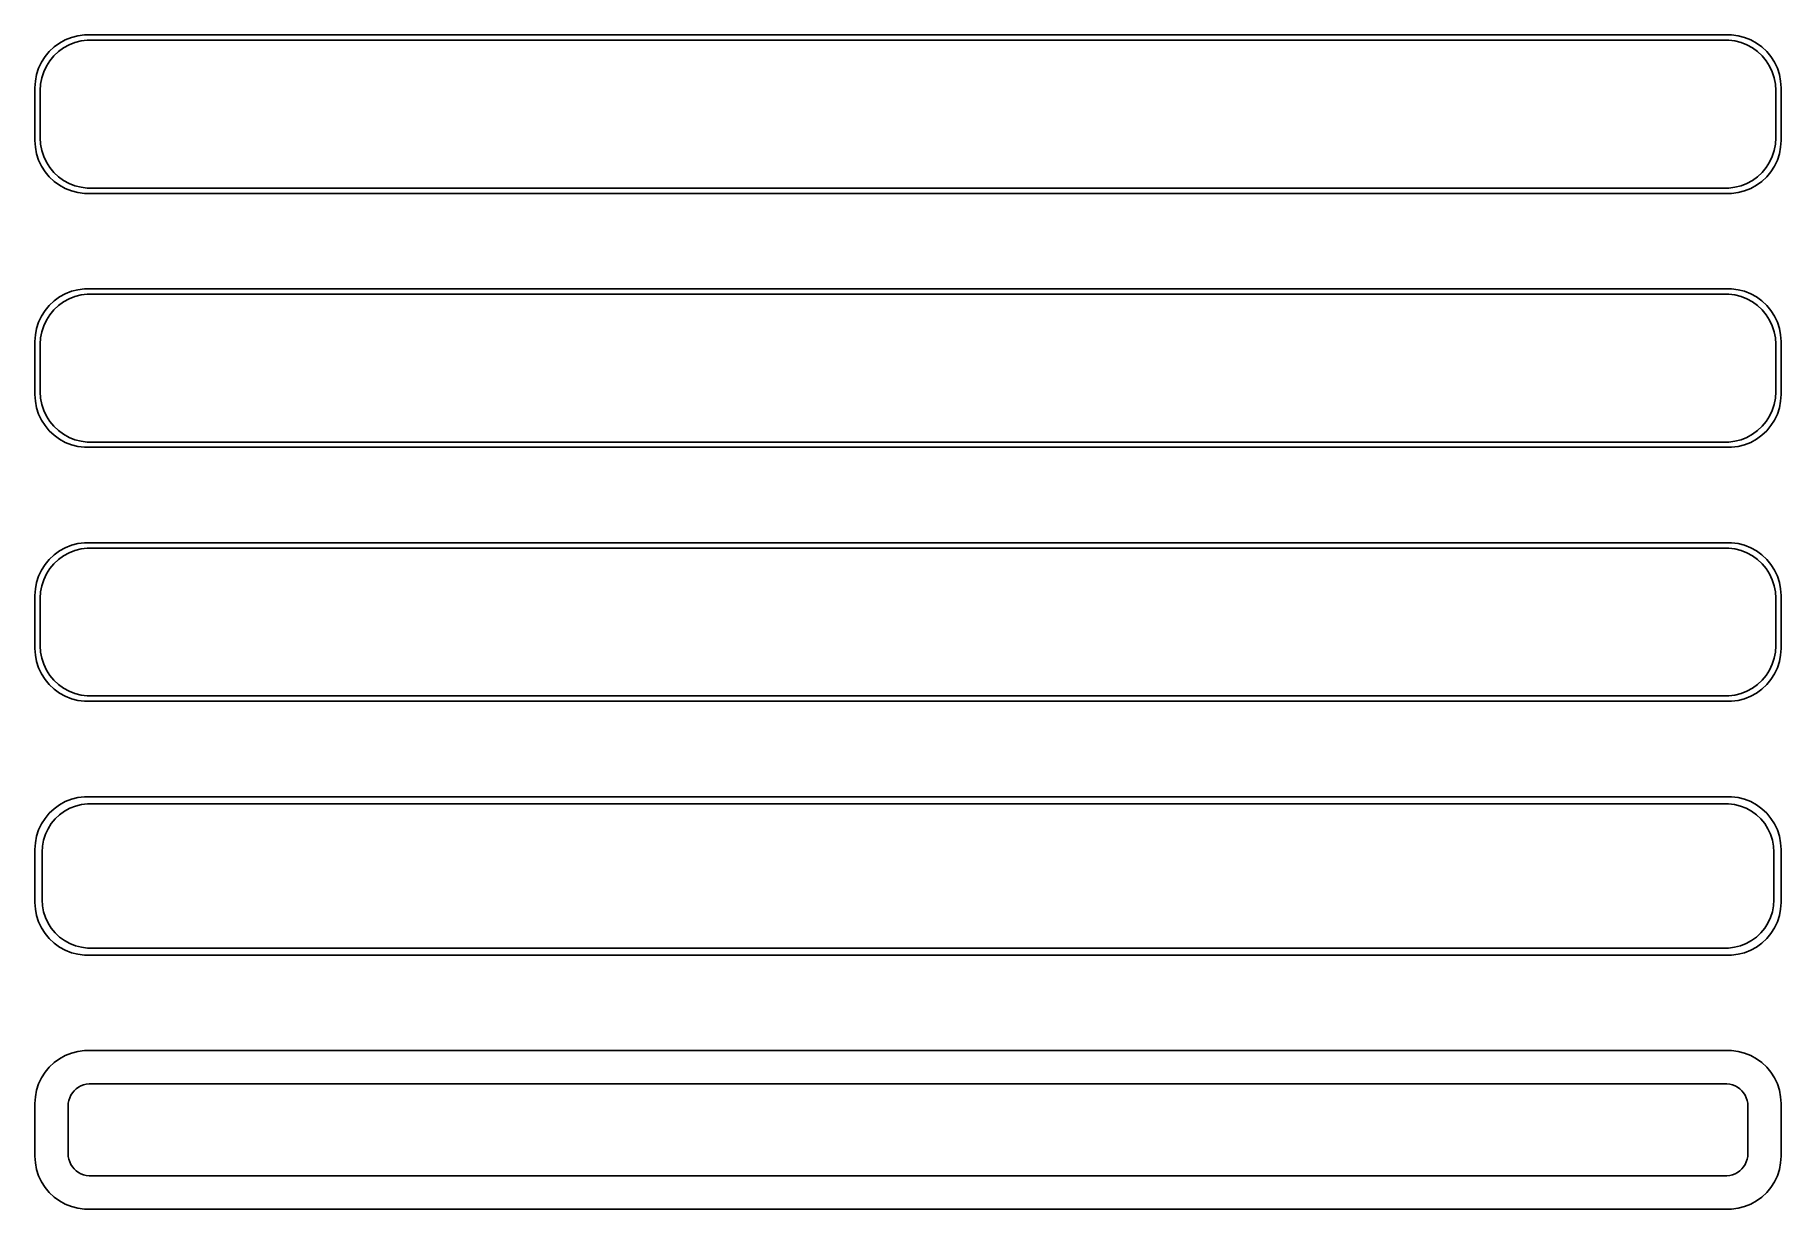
# Model space of a CAD drawing. Header units: metres. Extents: x -82 to 82, y 113 to 223.
import ezdxf

# ---------------------------------------------------------------- set-up
doc = ezdxf.new("R2010")
doc.units = ezdxf.units.M

msp = doc.modelspace()

# ---------------------------------------------------------------- linework, layer by layer
for p, q in [((-79.6289, 223.024), (-80.1791, 222.722)), ((-79.0451, 223.255), (-79.6289, 223.024)), ((-79.2724, 222.548), (-78.7178, 222.768)), ((-78.4369, 223.411), (-79.0451, 223.255)), ((-78.7178, 222.768), (-78.1401, 222.916)), ((-77.8139, 223.49), (-78.4369, 223.411)), ((-78.1401, 222.916), (-77.5482, 222.991)), ((77.8139, 223.49), (-77.8139, 223.49)), ((-77.5482, 222.991), (77.5482, 222.991)), ((77.5482, 222.991), (78.1401, 222.916)), ((78.4369, 223.411), (77.8139, 223.49)), ((78.1401, 222.916), (78.7178, 222.768)), ((79.0451, 223.255), (78.4369, 223.411)), ((78.7178, 222.768), (79.2724, 222.548)), ((79.6289, 223.024), (79.0451, 223.255)), ((80.1791, 222.722), (79.6289, 223.024)), ((-81.5451, 221.439), (-81.8815, 220.909)), ((-81.1448, 221.923), (-81.5451, 221.439)), ((-80.6871, 222.353), (-81.1448, 221.923)), ((-81.0928, 221.042), (-80.7126, 221.502)), ((-80.7126, 221.502), (-80.2778, 221.91)), ((-80.1791, 222.722), (-80.6871, 222.353)), ((-80.2778, 221.91), (-79.7952, 222.261)), ((-79.7952, 222.261), (-79.2724, 222.548)), ((79.2724, 222.548), (79.7952, 222.261)), ((79.7952, 222.261), (80.2778, 221.91)), ((80.6871, 222.353), (80.1791, 222.722)), ((80.2778, 221.91), (80.7126, 221.502)), ((81.1448, 221.923), (80.6871, 222.353)), ((80.7126, 221.502), (81.0928, 221.042)), ((81.5451, 221.439), (81.1448, 221.923)), ((81.8815, 220.909), (81.5451, 221.439)), ((-82.3429, 219.743), (-82.4606, 219.127)), ((-82.1489, 220.341), (-82.3429, 219.743)), ((-81.8815, 220.909), (-82.1489, 220.341)), ((-81.8508, 219.431), (-81.6664, 219.999)), ((-81.6664, 219.999), (-81.4125, 220.538)), ((-81.4125, 220.538), (-81.0928, 221.042)), ((81.0928, 221.042), (81.4125, 220.538)), ((81.4125, 220.538), (81.6664, 219.999)), ((81.6664, 219.999), (81.8508, 219.431)), ((82.1489, 220.341), (81.8815, 220.909)), ((82.3429, 219.743), (82.1489, 220.341)), ((82.4606, 219.127), (82.3429, 219.743)), ((-82.4606, 219.127), (-82.5, 218.5)), ((-82.5, 218.5), (-82.5, 213.5)), ((-82, 218.25), (-81.9625, 218.845)), ((-82, 213.75), (-82, 218.25)), ((-81.9625, 218.845), (-81.8508, 219.431)), ((81.8508, 219.431), (81.9625, 218.845)), ((81.9625, 218.845), (82, 218.25)), ((82, 218.25), (82, 213.75)), ((82.5, 218.5), (82.4606, 219.127)), ((82.5, 213.5), (82.5, 218.5)), ((-82.5, 213.5), (-82.4606, 212.873)), ((-82.4606, 212.873), (-82.3429, 212.257)), ((-81.9625, 213.155), (-82, 213.75)), ((-81.8508, 212.569), (-81.9625, 213.155)), ((81.9625, 213.155), (81.8508, 212.569)), ((82, 213.75), (81.9625, 213.155)), ((82.3429, 212.257), (82.4606, 212.873)), ((82.4606, 212.873), (82.5, 213.5)), ((-82.3429, 212.257), (-82.1489, 211.659)), ((-82.1489, 211.659), (-81.8815, 211.091)), ((-81.6664, 212.001), (-81.8508, 212.569)), ((-81.4125, 211.462), (-81.6664, 212.001)), ((-81.0928, 210.958), (-81.4125, 211.462)), ((81.4125, 211.462), (81.0928, 210.958)), ((81.6664, 212.001), (81.4125, 211.462)), ((81.8508, 212.569), (81.6664, 212.001)), ((81.8815, 211.091), (82.1489, 211.659)), ((82.1489, 211.659), (82.3429, 212.257)), ((-81.8815, 211.091), (-81.5451, 210.561)), ((-81.5451, 210.561), (-81.1448, 210.077)), ((-81.1448, 210.077), (-80.6871, 209.647)), ((-80.7126, 210.498), (-81.0928, 210.958)), ((-80.2778, 210.09), (-80.7126, 210.498)), ((-80.6871, 209.647), (-80.1791, 209.278)), ((-79.7952, 209.739), (-80.2778, 210.09)), ((-79.2724, 209.452), (-79.7952, 209.739)), ((79.7952, 209.739), (79.2724, 209.452)), ((80.2778, 210.09), (79.7952, 209.739)), ((80.1791, 209.278), (80.6871, 209.647)), ((80.7126, 210.498), (80.2778, 210.09)), ((80.6871, 209.647), (81.1448, 210.077)), ((81.0928, 210.958), (80.7126, 210.498)), ((81.1448, 210.077), (81.5451, 210.561)), ((81.5451, 210.561), (81.8815, 211.091)), ((-80.1791, 209.278), (-79.6289, 208.976)), ((-79.6289, 208.976), (-79.0451, 208.745)), ((-78.7178, 209.232), (-79.2724, 209.452)), ((-79.0451, 208.745), (-78.4369, 208.589)), ((-78.1401, 209.084), (-78.7178, 209.232)), ((-78.4369, 208.589), (-77.8139, 208.51)), ((-77.5482, 209.009), (-78.1401, 209.084)), ((-77.8139, 208.51), (77.8139, 208.51)), ((77.5482, 209.009), (-77.5482, 209.009)), ((78.1401, 209.084), (77.5482, 209.009)), ((77.8139, 208.51), (78.4369, 208.589)), ((78.7178, 209.232), (78.1401, 209.084)), ((78.4369, 208.589), (79.0451, 208.745)), ((79.2724, 209.452), (78.7178, 209.232)), ((79.0451, 208.745), (79.6289, 208.976)), ((79.6289, 208.976), (80.1791, 209.278)), ((-80.6871, 198.353), (-81.1448, 197.923)), ((-80.1791, 198.722), (-80.6871, 198.353)), ((-80.2778, 197.91), (-79.7952, 198.261)), ((-79.6289, 199.024), (-80.1791, 198.722)), ((-79.7952, 198.261), (-79.2724, 198.548)), ((-79.0451, 199.255), (-79.6289, 199.024)), ((-79.2724, 198.548), (-78.7178, 198.768)), ((-78.4369, 199.411), (-79.0451, 199.255)), ((-78.7178, 198.768), (-78.1401, 198.916)), ((-77.8139, 199.49), (-78.4369, 199.411)), ((-78.1401, 198.916), (-77.5482, 198.991)), ((77.8139, 199.49), (-77.8139, 199.49)), ((-77.5482, 198.991), (77.5482, 198.991)), ((77.5482, 198.991), (78.1401, 198.916)), ((78.4369, 199.411), (77.8139, 199.49)), ((78.1401, 198.916), (78.7178, 198.768)), ((79.0451, 199.255), (78.4369, 199.411)), ((78.7178, 198.768), (79.2724, 198.548)), ((79.6289, 199.024), (79.0451, 199.255)), ((79.2724, 198.548), (79.7952, 198.261)), ((80.1791, 198.722), (79.6289, 199.024)), ((79.7952, 198.261), (80.2778, 197.91)), ((80.6871, 198.353), (80.1791, 198.722)), ((81.1448, 197.923), (80.6871, 198.353)), ((-81.8815, 196.909), (-82.1489, 196.341)), ((-81.5451, 197.439), (-81.8815, 196.909)), ((-81.6664, 195.999), (-81.4125, 196.538)), ((-81.1448, 197.923), (-81.5451, 197.439)), ((-81.4125, 196.538), (-81.0928, 197.042)), ((-81.0928, 197.042), (-80.7126, 197.502)), ((-80.7126, 197.502), (-80.2778, 197.91)), ((80.2778, 197.91), (80.7126, 197.502)), ((80.7126, 197.502), (81.0928, 197.042)), ((81.0928, 197.042), (81.4125, 196.538)), ((81.5451, 197.439), (81.1448, 197.923)), ((81.4125, 196.538), (81.6664, 195.999)), ((81.8815, 196.909), (81.5451, 197.439)), ((82.1489, 196.341), (81.8815, 196.909)), ((-82.4606, 195.127), (-82.5, 194.5)), ((-82.3429, 195.743), (-82.4606, 195.127)), ((-82.1489, 196.341), (-82.3429, 195.743)), ((-82, 194.25), (-81.9625, 194.845)), ((-81.9625, 194.845), (-81.8508, 195.431)), ((-81.8508, 195.431), (-81.6664, 195.999)), ((81.6664, 195.999), (81.8508, 195.431)), ((81.8508, 195.431), (81.9625, 194.845)), ((81.9625, 194.845), (82, 194.25)), ((82.3429, 195.743), (82.1489, 196.341)), ((82.4606, 195.127), (82.3429, 195.743)), ((82.5, 194.5), (82.4606, 195.127)), ((-82.5, 194.5), (-82.5, 189.5)), ((-82, 189.75), (-82, 194.25)), ((82, 194.25), (82, 189.75)), ((82.5, 189.5), (82.5, 194.5)), ((-81.9625, 189.155), (-82, 189.75)), ((82, 189.75), (81.9625, 189.155)), ((-82.5, 189.5), (-82.4606, 188.873)), ((-82.4606, 188.873), (-82.3429, 188.257)), ((-82.3429, 188.257), (-82.1489, 187.659)), ((-81.8508, 188.569), (-81.9625, 189.155)), ((-81.6664, 188.001), (-81.8508, 188.569)), ((81.8508, 188.569), (81.6664, 188.001)), ((81.9625, 189.155), (81.8508, 188.569)), ((82.1489, 187.659), (82.3429, 188.257)), ((82.3429, 188.257), (82.4606, 188.873)), ((82.4606, 188.873), (82.5, 189.5)), ((-82.1489, 187.659), (-81.8815, 187.091)), ((-81.8815, 187.091), (-81.5451, 186.561)), ((-81.4125, 187.462), (-81.6664, 188.001)), ((-81.5451, 186.561), (-81.1448, 186.077)), ((-81.0928, 186.958), (-81.4125, 187.462)), ((-80.7126, 186.498), (-81.0928, 186.958)), ((-80.2778, 186.09), (-80.7126, 186.498)), ((80.7126, 186.498), (80.2778, 186.09)), ((81.0928, 186.958), (80.7126, 186.498)), ((81.4125, 187.462), (81.0928, 186.958)), ((81.1448, 186.077), (81.5451, 186.561)), ((81.6664, 188.001), (81.4125, 187.462)), ((81.5451, 186.561), (81.8815, 187.091)), ((81.8815, 187.091), (82.1489, 187.659)), ((-81.1448, 186.077), (-80.6871, 185.647)), ((-80.6871, 185.647), (-80.1791, 185.278)), ((-79.7952, 185.739), (-80.2778, 186.09)), ((-80.1791, 185.278), (-79.6289, 184.976)), ((-79.2724, 185.452), (-79.7952, 185.739)), ((-79.6289, 184.976), (-79.0451, 184.745)), ((-78.7178, 185.232), (-79.2724, 185.452)), ((-78.1401, 185.084), (-78.7178, 185.232)), ((-77.5482, 185.009), (-78.1401, 185.084)), ((77.5482, 185.009), (-77.5482, 185.009)), ((78.1401, 185.084), (77.5482, 185.009)), ((78.7178, 185.232), (78.1401, 185.084)), ((79.2724, 185.452), (78.7178, 185.232)), ((79.0451, 184.745), (79.6289, 184.976)), ((79.7952, 185.739), (79.2724, 185.452)), ((79.6289, 184.976), (80.1791, 185.278)), ((80.2778, 186.09), (79.7952, 185.739)), ((80.1791, 185.278), (80.6871, 185.647)), ((80.6871, 185.647), (81.1448, 186.077)), ((-79.0451, 184.745), (-78.4369, 184.589)), ((-78.4369, 184.589), (-77.8139, 184.51)), ((-77.8139, 184.51), (77.8139, 184.51)), ((77.8139, 184.51), (78.4369, 184.589)), ((78.4369, 184.589), (79.0451, 184.745)), ((-79.6289, 175.024), (-80.1791, 174.722)), ((-79.0451, 175.255), (-79.6289, 175.024)), ((-78.4369, 175.411), (-79.0451, 175.255)), ((-78.7178, 174.768), (-78.1401, 174.916)), ((-77.8139, 175.49), (-78.4369, 175.411)), ((-78.1401, 174.916), (-77.5482, 174.991)), ((77.8139, 175.49), (-77.8139, 175.49)), ((-77.5482, 174.991), (77.5482, 174.991)), ((77.5482, 174.991), (78.1401, 174.916)), ((78.4369, 175.411), (77.8139, 175.49)), ((78.1401, 174.916), (78.7178, 174.768)), ((79.0451, 175.255), (78.4369, 175.411)), ((79.6289, 175.024), (79.0451, 175.255)), ((80.1791, 174.722), (79.6289, 175.024)), ((-81.5451, 173.439), (-81.8815, 172.909)), ((-81.1448, 173.923), (-81.5451, 173.439)), ((-80.6871, 174.353), (-81.1448, 173.923)), ((-81.0928, 173.042), (-80.7126, 173.502)), ((-80.7126, 173.502), (-80.2778, 173.91)), ((-80.1791, 174.722), (-80.6871, 174.353)), ((-80.2778, 173.91), (-79.7952, 174.261)), ((-79.7952, 174.261), (-79.2724, 174.548)), ((-79.2724, 174.548), (-78.7178, 174.768)), ((78.7178, 174.768), (79.2724, 174.548)), ((79.2724, 174.548), (79.7952, 174.261)), ((79.7952, 174.261), (80.2778, 173.91)), ((80.6871, 174.353), (80.1791, 174.722)), ((80.2778, 173.91), (80.7126, 173.502)), ((81.1448, 173.923), (80.6871, 174.353)), ((80.7126, 173.502), (81.0928, 173.042)), ((81.5451, 173.439), (81.1448, 173.923)), ((81.8815, 172.909), (81.5451, 173.439)), ((-82.3429, 171.743), (-82.4606, 171.127)), ((-82.1489, 172.341), (-82.3429, 171.743)), ((-81.8815, 172.909), (-82.1489, 172.341)), ((-81.8508, 171.431), (-81.6664, 171.999)), ((-81.6664, 171.999), (-81.4125, 172.538)), ((-81.4125, 172.538), (-81.0928, 173.042)), ((81.0928, 173.042), (81.4125, 172.538)), ((81.4125, 172.538), (81.6664, 171.999)), ((81.6664, 171.999), (81.8508, 171.431)), ((82.1489, 172.341), (81.8815, 172.909)), ((82.3429, 171.743), (82.1489, 172.341)), ((82.4606, 171.127), (82.3429, 171.743)), ((-82.4606, 171.127), (-82.5, 170.5)), ((-82.5, 170.5), (-82.5, 165.5)), ((-82, 170.25), (-81.9625, 170.845)), ((-82, 165.75), (-82, 170.25)), ((-81.9625, 170.845), (-81.8508, 171.431)), ((81.8508, 171.431), (81.9625, 170.845)), ((81.9625, 170.845), (82, 170.25)), ((82, 170.25), (82, 165.75)), ((82.5, 170.5), (82.4606, 171.127)), ((82.5, 165.5), (82.5, 170.5)), ((-82.5, 165.5), (-82.4606, 164.873)), ((-81.9625, 165.155), (-82, 165.75)), ((-81.8508, 164.569), (-81.9625, 165.155)), ((81.9625, 165.155), (81.8508, 164.569)), ((82, 165.75), (81.9625, 165.155)), ((82.4606, 164.873), (82.5, 165.5)), ((-82.4606, 164.873), (-82.3429, 164.257)), ((-82.3429, 164.257), (-82.1489, 163.659)), ((-82.1489, 163.659), (-81.8815, 163.091)), ((-81.6664, 164.001), (-81.8508, 164.569)), ((-81.4125, 163.462), (-81.6664, 164.001)), ((-81.0928, 162.958), (-81.4125, 163.462)), ((81.4125, 163.462), (81.0928, 162.958)), ((81.6664, 164.001), (81.4125, 163.462)), ((81.8508, 164.569), (81.6664, 164.001)), ((81.8815, 163.091), (82.1489, 163.659)), ((82.1489, 163.659), (82.3429, 164.257)), ((82.3429, 164.257), (82.4606, 164.873)), ((-81.8815, 163.091), (-81.5451, 162.561)), ((-81.5451, 162.561), (-81.1448, 162.077)), ((-81.1448, 162.077), (-80.6871, 161.647)), ((-80.7126, 162.498), (-81.0928, 162.958)), ((-80.2778, 162.09), (-80.7126, 162.498)), ((-79.7952, 161.739), (-80.2778, 162.09)), ((-79.2724, 161.452), (-79.7952, 161.739)), ((79.7952, 161.739), (79.2724, 161.452)), ((80.2778, 162.09), (79.7952, 161.739)), ((80.7126, 162.498), (80.2778, 162.09)), ((80.6871, 161.647), (81.1448, 162.077)), ((81.0928, 162.958), (80.7126, 162.498)), ((81.1448, 162.077), (81.5451, 162.561)), ((81.5451, 162.561), (81.8815, 163.091)), ((-80.6871, 161.647), (-80.1791, 161.278)), ((-80.1791, 161.278), (-79.6289, 160.976)), ((-79.6289, 160.976), (-79.0451, 160.745)), ((-78.7178, 161.232), (-79.2724, 161.452)), ((-79.0451, 160.745), (-78.4369, 160.589)), ((-78.1401, 161.084), (-78.7178, 161.232)), ((-78.4369, 160.589), (-77.8139, 160.51)), ((-77.5482, 161.009), (-78.1401, 161.084)), ((-77.8139, 160.51), (77.8139, 160.51)), ((77.5482, 161.009), (-77.5482, 161.009)), ((78.1401, 161.084), (77.5482, 161.009)), ((77.8139, 160.51), (78.4369, 160.589)), ((78.7178, 161.232), (78.1401, 161.084)), ((78.4369, 160.589), (79.0451, 160.745)), ((79.2724, 161.452), (78.7178, 161.232)), ((79.0451, 160.745), (79.6289, 160.976)), ((79.6289, 160.976), (80.1791, 161.278)), ((80.1791, 161.278), (80.6871, 161.647)), ((-80.6871, 150.353), (-81.1448, 149.923)), ((-80.1791, 150.722), (-80.6871, 150.353)), ((-79.6289, 151.024), (-80.1791, 150.722)), ((-79.7032, 150.116), (-79.1994, 150.393)), ((-79.0451, 151.255), (-79.6289, 151.024)), ((-79.1994, 150.393), (-78.6648, 150.604)), ((-78.4369, 151.411), (-79.0451, 151.255)), ((-78.6648, 150.604), (-78.1079, 150.747)), ((-77.8139, 151.49), (-78.4369, 151.411)), ((-78.1079, 150.747), (-77.5375, 150.819)), ((77.8139, 151.49), (-77.8139, 151.49)), ((-77.5375, 150.819), (77.5375, 150.819)), ((77.5375, 150.819), (78.1079, 150.747)), ((78.4369, 151.411), (77.8139, 151.49)), ((78.1079, 150.747), (78.6648, 150.604)), ((79.0451, 151.255), (78.4369, 151.411)), ((78.6648, 150.604), (79.1994, 150.393)), ((79.6289, 151.024), (79.0451, 151.255)), ((79.1994, 150.393), (79.7032, 150.116)), ((80.1791, 150.722), (79.6289, 151.024)), ((80.6871, 150.353), (80.1791, 150.722)), ((81.1448, 149.923), (80.6871, 150.353)), ((-81.8815, 148.909), (-82.1489, 148.341)), ((-81.5451, 149.439), (-81.8815, 148.909)), ((-81.1448, 149.923), (-81.5451, 149.439)), ((-81.2621, 148.456), (-80.954, 148.941)), ((-80.954, 148.941), (-80.5875, 149.384)), ((-80.5875, 149.384), (-80.1684, 149.778)), ((-80.1684, 149.778), (-79.7032, 150.116)), ((79.7032, 150.116), (80.1684, 149.778)), ((80.1684, 149.778), (80.5875, 149.384)), ((80.5875, 149.384), (80.954, 148.941)), ((80.954, 148.941), (81.2621, 148.456)), ((81.5451, 149.439), (81.1448, 149.923)), ((81.8815, 148.909), (81.5451, 149.439)), ((82.1489, 148.341), (81.8815, 148.909)), ((-82.4606, 147.127), (-82.5, 146.5)), ((-82.3429, 147.743), (-82.4606, 147.127)), ((-82.1489, 148.341), (-82.3429, 147.743)), ((-81.7923, 146.824), (-81.6846, 147.389)), ((-81.6846, 147.389), (-81.5069, 147.935)), ((-81.5069, 147.935), (-81.2621, 148.456)), ((81.2621, 148.456), (81.5069, 147.935)), ((81.5069, 147.935), (81.6846, 147.389)), ((81.6846, 147.389), (81.7923, 146.824)), ((82.3429, 147.743), (82.1489, 148.341)), ((82.4606, 147.127), (82.3429, 147.743)), ((82.5, 146.5), (82.4606, 147.127)), ((-82.5, 146.5), (-82.5, 141.5)), ((-81.8284, 146.25), (-81.7923, 146.824)), ((-81.8284, 141.75), (-81.8284, 146.25)), ((81.7923, 146.824), (81.8284, 146.25)), ((81.8284, 146.25), (81.8284, 141.75)), ((82.5, 141.5), (82.5, 146.5)), ((-82.5, 141.5), (-82.4606, 140.873)), ((-82.4606, 140.873), (-82.3429, 140.257)), ((-82.3429, 140.257), (-82.1489, 139.659)), ((-81.7923, 141.176), (-81.8284, 141.75)), ((-81.6846, 140.611), (-81.7923, 141.176)), ((-81.5069, 140.065), (-81.6846, 140.611)), ((81.6846, 140.611), (81.5069, 140.065)), ((81.7923, 141.176), (81.6846, 140.611)), ((81.8284, 141.75), (81.7923, 141.176)), ((82.1489, 139.659), (82.3429, 140.257)), ((82.3429, 140.257), (82.4606, 140.873)), ((82.4606, 140.873), (82.5, 141.5)), ((-82.1489, 139.659), (-81.8815, 139.091)), ((-81.8815, 139.091), (-81.5451, 138.561)), ((-81.2621, 139.544), (-81.5069, 140.065)), ((-80.954, 139.059), (-81.2621, 139.544)), ((-80.5875, 138.616), (-80.954, 139.059)), ((-80.1684, 138.222), (-80.5875, 138.616)), ((80.5875, 138.616), (80.1684, 138.222)), ((80.954, 139.059), (80.5875, 138.616)), ((81.2621, 139.544), (80.954, 139.059)), ((81.5069, 140.065), (81.2621, 139.544)), ((81.5451, 138.561), (81.8815, 139.091)), ((81.8815, 139.091), (82.1489, 139.659)), ((-81.5451, 138.561), (-81.1448, 138.077)), ((-81.1448, 138.077), (-80.6871, 137.647)), ((-80.6871, 137.647), (-80.1791, 137.278)), ((-80.1791, 137.278), (-79.6289, 136.976)), ((-79.7032, 137.884), (-80.1684, 138.222)), ((-79.1994, 137.607), (-79.7032, 137.884)), ((-79.6289, 136.976), (-79.0451, 136.745)), ((-78.6648, 137.396), (-79.1994, 137.607)), ((-78.1079, 137.253), (-78.6648, 137.396)), ((-77.5375, 137.181), (-78.1079, 137.253)), ((77.5375, 137.181), (-77.5375, 137.181)), ((78.1079, 137.253), (77.5375, 137.181)), ((78.6648, 137.396), (78.1079, 137.253)), ((79.1994, 137.607), (78.6648, 137.396)), ((79.0451, 136.745), (79.6289, 136.976)), ((79.7032, 137.884), (79.1994, 137.607)), ((79.6289, 136.976), (80.1791, 137.278)), ((80.1684, 138.222), (79.7032, 137.884)), ((80.1791, 137.278), (80.6871, 137.647)), ((80.6871, 137.647), (81.1448, 138.077)), ((81.1448, 138.077), (81.5451, 138.561)), ((-79.0451, 136.745), (-78.4369, 136.589)), ((-78.4369, 136.589), (-77.8139, 136.51)), ((-77.8139, 136.51), (77.8139, 136.51)), ((77.8139, 136.51), (78.4369, 136.589)), ((78.4369, 136.589), (79.0451, 136.745)), ((-79.0451, 127.255), (-79.6289, 127.024)), ((-78.4369, 127.411), (-79.0451, 127.255)), ((-77.8139, 127.49), (-78.4369, 127.411)), ((77.8139, 127.49), (-77.8139, 127.49)), ((78.4369, 127.411), (77.8139, 127.49)), ((79.0451, 127.255), (78.4369, 127.411)), ((79.6289, 127.024), (79.0451, 127.255)), ((-81.5451, 125.439), (-81.8815, 124.909)), ((-81.1448, 125.923), (-81.5451, 125.439)), ((-80.6871, 126.353), (-81.1448, 125.923)), ((-80.1791, 126.722), (-80.6871, 126.353)), ((-79.6289, 127.024), (-80.1791, 126.722)), ((80.1791, 126.722), (79.6289, 127.024)), ((80.6871, 126.353), (80.1791, 126.722)), ((81.1448, 125.923), (80.6871, 126.353)), ((81.5451, 125.439), (81.1448, 125.923)), ((81.8815, 124.909), (81.5451, 125.439)), ((-82.1489, 124.341), (-82.3429, 123.743)), ((-81.8815, 124.909), (-82.1489, 124.341)), ((-78.7879, 123.694), (-78.5947, 123.875)), ((-78.5947, 123.875), (-78.3804, 124.031)), ((-78.3804, 124.031), (-78.1482, 124.159)), ((-78.1482, 124.159), (-77.9019, 124.256)), ((-77.9019, 124.256), (-77.6453, 124.322)), ((-77.6453, 124.322), (-77.3825, 124.355)), ((-77.3825, 124.355), (77.3825, 124.355)), ((77.3825, 124.355), (77.6453, 124.322)), ((77.6453, 124.322), (77.9019, 124.256)), ((77.9019, 124.256), (78.1482, 124.159)), ((78.1482, 124.159), (78.3804, 124.031)), ((78.3804, 124.031), (78.5947, 123.875)), ((78.5947, 123.875), (78.7879, 123.694)), ((82.1489, 124.341), (81.8815, 124.909)), ((82.3429, 123.743), (82.1489, 124.341)), ((-82.4606, 123.127), (-82.5, 122.5)), ((-82.5, 122.5), (-82.5, 117.5)), ((-82.3429, 123.743), (-82.4606, 123.127)), ((-79.3596, 122.25), (-79.343, 122.514)), ((-79.3596, 117.75), (-79.3596, 122.25)), ((-79.343, 122.514), (-79.2934, 122.775)), ((-79.2934, 122.775), (-79.2115, 123.027)), ((-79.2115, 123.027), (-79.0987, 123.266)), ((-79.0987, 123.266), (-78.9567, 123.49)), ((-78.9567, 123.49), (-78.7879, 123.694)), ((78.7879, 123.694), (78.9567, 123.49)), ((78.9567, 123.49), (79.0987, 123.266)), ((79.0987, 123.266), (79.2115, 123.027)), ((79.2115, 123.027), (79.2934, 122.775)), ((79.2934, 122.775), (79.343, 122.514)), ((79.343, 122.514), (79.3596, 122.25)), ((79.3596, 122.25), (79.3596, 117.75)), ((82.4606, 123.127), (82.3429, 123.743)), ((82.5, 122.5), (82.4606, 123.127)), ((82.5, 117.5), (82.5, 122.5)), ((-82.5, 117.5), (-82.4606, 116.873)), ((-79.343, 117.486), (-79.3596, 117.75)), ((-79.2934, 117.225), (-79.343, 117.486)), ((-79.2115, 116.973), (-79.2934, 117.225)), ((79.2934, 117.225), (79.2115, 116.973)), ((79.343, 117.486), (79.2934, 117.225)), ((79.3596, 117.75), (79.343, 117.486)), ((82.4606, 116.873), (82.5, 117.5)), ((-82.4606, 116.873), (-82.3429, 116.257)), ((-82.3429, 116.257), (-82.1489, 115.659)), ((-82.1489, 115.659), (-81.8815, 115.091)), ((-79.0987, 116.734), (-79.2115, 116.973)), ((-78.9567, 116.51), (-79.0987, 116.734)), ((-78.7879, 116.306), (-78.9567, 116.51)), ((-78.5947, 116.125), (-78.7879, 116.306)), ((-78.3804, 115.969), (-78.5947, 116.125)), ((-78.1482, 115.841), (-78.3804, 115.969)), ((-77.9019, 115.744), (-78.1482, 115.841)), ((-77.6453, 115.678), (-77.9019, 115.744)), ((-77.3825, 115.645), (-77.6453, 115.678)), ((77.3825, 115.645), (-77.3825, 115.645)), ((77.6453, 115.678), (77.3825, 115.645)), ((77.9019, 115.744), (77.6453, 115.678)), ((78.1482, 115.841), (77.9019, 115.744)), ((78.3804, 115.969), (78.1482, 115.841)), ((78.5947, 116.125), (78.3804, 115.969)), ((78.7879, 116.306), (78.5947, 116.125)), ((78.9567, 116.51), (78.7879, 116.306)), ((79.0987, 116.734), (78.9567, 116.51)), ((79.2115, 116.973), (79.0987, 116.734)), ((81.8815, 115.091), (82.1489, 115.659)), ((82.1489, 115.659), (82.3429, 116.257)), ((82.3429, 116.257), (82.4606, 116.873)), ((-81.8815, 115.091), (-81.5451, 114.561)), ((-81.5451, 114.561), (-81.1448, 114.077)), ((-81.1448, 114.077), (-80.6871, 113.647)), ((80.6871, 113.647), (81.1448, 114.077)), ((81.1448, 114.077), (81.5451, 114.561)), ((81.5451, 114.561), (81.8815, 115.091)), ((-80.6871, 113.647), (-80.1791, 113.278)), ((-80.1791, 113.278), (-79.6289, 112.976)), ((-79.6289, 112.976), (-79.0451, 112.745)), ((-79.0451, 112.745), (-78.4369, 112.589)), ((-78.4369, 112.589), (-77.8139, 112.51)), ((-77.8139, 112.51), (77.8139, 112.51)), ((77.8139, 112.51), (78.4369, 112.589)), ((78.4369, 112.589), (79.0451, 112.745)), ((79.0451, 112.745), (79.6289, 112.976)), ((79.6289, 112.976), (80.1791, 113.278)), ((80.1791, 113.278), (80.6871, 113.647))]:
    msp.add_line(p, q)

doc.saveas('drawing.dxf')
